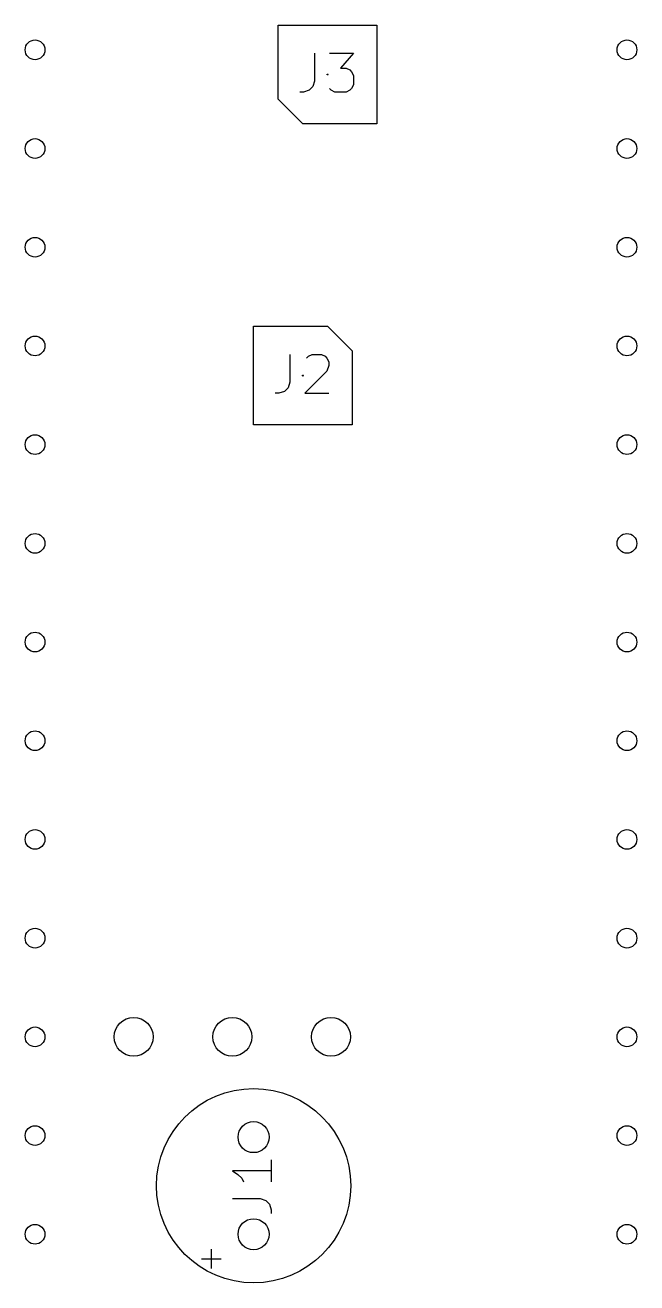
# Model space of a CAD drawing. Extents: x 1.1 to 16.9, y -33 to -0.6.
import ezdxf

# ---------------------------------------------------------------- set-up
doc = ezdxf.new("R2010")
doc.units = 0
doc.layers.add('BLACK', color=7, linetype='CONTINUOUS')
doc.layers.add('GRAY3', color=9, linetype='CONTINUOUS')

msp = doc.modelspace()

# ---------------------------------------------------------------- linework, layer by layer
at = {"layer": 'BLACK'}
for centre, radius in [((1.3575, -1.27), 0.254), ((16.5975, -1.27), 0.254), ((8.89, -1.905), 0.0127), ((1.3575, -3.81), 0.254), ((16.5975, -3.81), 0.254), ((1.3575, -6.35), 0.254), ((16.5975, -6.35), 0.254), ((1.3575, -8.89), 0.254), ((16.5975, -8.89), 0.254), ((8.255, -9.652), 0.0127), ((1.3575, -11.43), 0.254), ((16.5975, -11.43), 0.254), ((1.3575, -13.97), 0.254), ((16.5975, -13.97), 0.254), ((1.3575, -16.51), 0.254), ((16.5975, -16.51), 0.254), ((1.3575, -19.05), 0.254), ((16.5975, -19.05), 0.254), ((1.3575, -21.59), 0.254), ((16.5975, -21.59), 0.254), ((1.3575, -24.13), 0.254), ((16.5975, -24.13), 0.254), ((3.8975, -26.67), 0.5), ((6.4375, -26.67), 0.5), ((8.9775, -26.67), 0.5), ((1.3575, -26.67), 0.254), ((16.5975, -26.67), 0.254), ((1.3575, -29.21), 0.254), ((6.985, -29.25), 0.4), ((16.5975, -29.21), 0.254), ((6.985, -31.75), 0.4), ((1.3575, -31.75), 0.254), ((16.5975, -31.75), 0.254)]:
    msp.add_circle(centre, radius, dxfattribs=at)
at = {"layer": 'GRAY3', "linetype": 'CONTINUOUS'}
for p, q in [((7.62, -0.635), (10.16, -0.635)), ((7.62, -2.54), (7.62, -0.635)), ((10.16, -0.635), (10.16, -3.175)), ((8.556666, -1.359819), (8.556666, -2.074104)), ((8.937619, -1.359819), (9.556666, -1.359819)), ((9.556666, -1.359819), (9.223333, -1.740771)), ((9.223333, -1.740771), (9.36619, -1.740771)), ((9.36619, -1.740771), (9.461428, -1.78839)), ((9.461428, -1.78839), (9.509047, -1.836009)), ((9.509047, -1.836009), (9.556666, -1.931247)), ((9.556666, -1.931247), (9.556666, -2.169342)), ((8.509047, -2.216961), (8.413809, -2.3122)), ((8.556666, -2.074104), (8.509047, -2.216961)), ((8.985238, -2.3122), (8.937619, -2.26458)), ((9.509047, -2.26458), (9.461428, -2.3122)), ((9.556666, -2.169342), (9.509047, -2.26458)), ((8.255, -3.175), (7.62, -2.54)), ((8.270952, -2.359819), (8.175714, -2.359819)), ((8.413809, -2.3122), (8.270952, -2.359819)), ((9.080476, -2.359819), (8.985238, -2.3122)), ((9.36619, -2.359819), (9.080476, -2.359819)), ((9.461428, -2.3122), (9.36619, -2.359819)), ((10.16, -3.175), (8.255, -3.175)), ((6.985, -8.382), (8.89, -8.382)), ((6.985, -10.922), (6.985, -8.382)), ((8.89, -8.382), (9.525, -9.017)), ((9.525, -9.017), (9.525, -10.922)), ((7.921666, -9.106819), (7.921666, -9.821104)), ((8.350238, -9.202057), (8.397857, -9.154438)), ((8.397857, -9.154438), (8.493095, -9.106819)), ((8.493095, -9.106819), (8.73119, -9.106819)), ((8.73119, -9.106819), (8.826428, -9.154438)), ((8.826428, -9.154438), (8.874047, -9.202057)), ((8.874047, -9.202057), (8.921666, -9.297295)), ((8.921666, -9.297295), (8.921666, -9.392533)), ((8.874047, -9.53539), (8.302619, -10.106819)), ((8.921666, -9.392533), (8.874047, -9.53539)), ((7.874047, -9.963961), (7.778809, -10.0592)), ((7.921666, -9.821104), (7.874047, -9.963961)), ((7.635952, -10.106819), (7.540714, -10.106819)), ((7.778809, -10.0592), (7.635952, -10.106819)), ((8.302619, -10.106819), (8.921666, -10.106819)), ((9.525, -10.922), (6.985, -10.922)), ((7.439819, -29.833333), (7.439819, -30.404761)), ((7.439819, -30.119047), (6.439819, -30.119047)), ((6.439819, -30.119047), (6.582676, -30.214285)), ((6.582676, -30.214285), (6.677914, -30.309523)), ((6.677914, -30.309523), (6.725533, -30.404761)), ((6.439819, -30.833333), (7.154104, -30.833333)), ((7.154104, -30.833333), (7.296961, -30.880952)), ((7.296961, -30.880952), (7.3922, -30.97619)), ((7.3922, -30.97619), (7.439819, -31.119047)), ((7.439819, -31.119047), (7.439819, -31.214285)), ((5.8975, -32.633605), (5.8975, -32.133605)), ((5.6475, -32.383605), (6.1475, -32.383605))]:
    msp.add_line(p, q, dxfattribs=at)
at = {"layer": 'GRAY3'}
msp.add_circle((6.985, -30.5), 2.5, dxfattribs=at)

doc.saveas('drawing.dxf')
